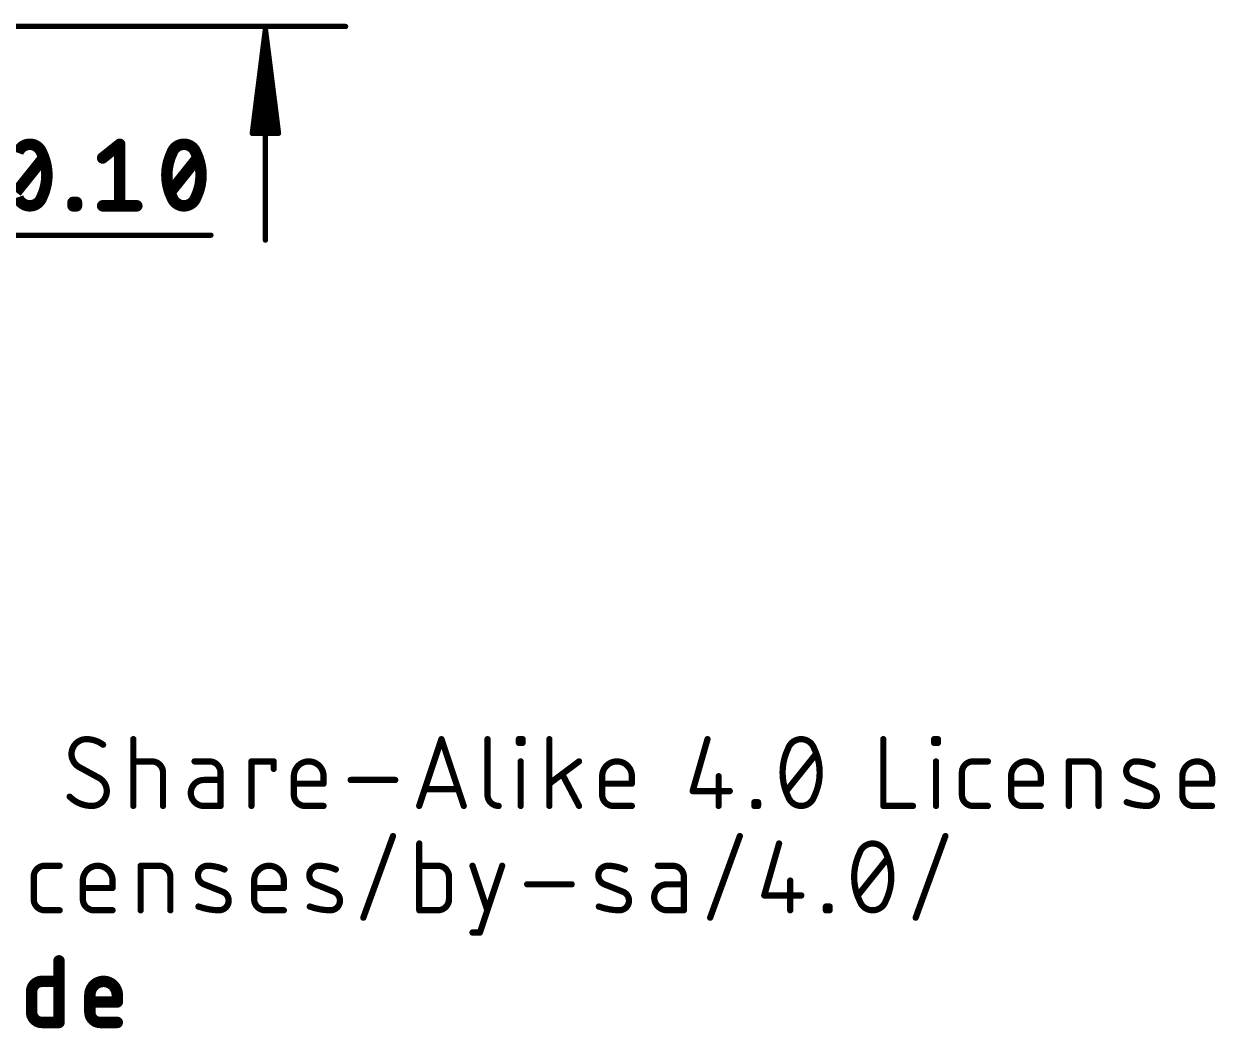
# Model space of a CAD drawing. Extents: x -29.2 to 57.4, y -24.7 to 35.4.
# Drawn here: x 28.41 to 57.41, y -24.38 to 0.07 of the extents above; entities that cross this region are included whole.
import ezdxf

# ---------------------------------------------------------------- set-up
doc = ezdxf.new("R2010")
doc.units = 0
doc.layers.add('47', color=253, linetype='CONTINUOUS')
doc.layers.add('51', color=53, linetype='CONTINUOUS')

msp = doc.modelspace()

# ---------------------------------------------------------------- linework, layer by layer
at = {"layer": '47'}
for points, const_width in [([(22.86, 0), (36.24, 0)], 0.13), ([(34.29, -0.065), (33.9708, -2.6)], 0.13), ([(34.29, -0.065), (34.03, -2.6)], 0.13), ([(34.29, -0.065), (34.16, -2.6)], 0.13), ([(34.29, -0.065), (34.29, -5.2)], 0.13), ([(34.6092, -2.6), (34.29, -0.065)], 0.13), ([(34.42, -2.6), (34.29, -0.065)], 0.13), ([(34.55, -2.6), (34.29, -0.065)], 0.13), ([(33.9708, -2.6), (34.6092, -2.6)], 0.13), ([(30.3281, -3.2002), (30.7443, -2.8672)], 0.2794), ([(30.7443, -2.8672), (30.7443, -4.3658)], 0.2794), ([(28.223, -4.0328), (28.889, -3.2002)], 0.2794), ([(31.9744, -4.0328), (32.6405, -3.2002)], 0.2794), ([(29.6085, -4.3658), (29.6085, -4.2825)], 0.2794), ([(29.6085, -4.2825), (29.6918, -4.2825)], 0.2794), ([(29.6918, -4.3658), (29.6085, -4.3658)], 0.2794), ([(29.6918, -4.2825), (29.6918, -4.3658)], 0.2794), ([(30.3281, -4.3658), (31.1606, -4.3658)], 0.2794), ([(25.465, -5.08), (32.9628, -5.08)], 0.13)]:
    msp.add_lwpolyline(points, dxfattribs=dict(at, const_width=const_width))
for points, const_width in [([(34.3225, -0.0667, 1), (34.2575, -0.0633)], 0.065), ([(34.3225, -0.0633, 1), (34.2575, -0.0667)], 0.065), ([(36.24, -0.0325, 1), (36.24, 0.0325)], 0.065), ([(34.3225, -0.065, 1), (34.2575, -0.065)], 0.065), ([(34.3222, -0.0609, 1), (34.2578, -0.0691)], 0.065), ([(34.3223, -0.0617, 1), (34.2577, -0.0683)], 0.065), ([(34.3223, -0.0683, 1), (34.2577, -0.0617)], 0.065), ([(34.3222, -0.0691, 1), (34.2578, -0.0609)], 0.065), ([(33.9385, -2.5959, 1), (34.003, -2.6041)], 0.065), ([(33.9708, -2.5675, 1), (33.9708, -2.6325)], 0.065), ([(33.9977, -2.5967, 1), (34.0623, -2.6033)], 0.065), ([(34.1275, -2.5983, 1), (34.1925, -2.6017)], 0.065), ([(34.3875, -2.6017, 1), (34.4525, -2.5983)], 0.065), ([(34.5177, -2.6033, 1), (34.5823, -2.5967)], 0.065), ([(34.577, -2.6041, 1), (34.6415, -2.5959)], 0.065), ([(34.6092, -2.6325, 1), (34.6092, -2.5675)], 0.065), ([(28.556, -2.8672, 0.3205), (28.2646, -3.0753)], 0.2794), ([(28.8474, -3.0753, 0.3205), (28.556, -2.8672)], 0.2794), ([(28.556, -2.7974, 1), (28.556, -2.937)], 0.1397), ([(28.556, -2.9371, 1), (28.556, -2.7973)], 0.1397), ([(30.8142, -2.8672, 1), (30.6745, -2.8672)], 0.1397), ([(30.788, -2.9217, 1), (30.7007, -2.8127)], 0.1397), ([(32.3075, -2.8672, 0.3205), (32.0161, -3.0753)], 0.2794), ([(32.5989, -3.0753, 0.3205), (32.3075, -2.8672)], 0.2794), ([(32.3075, -2.7974, 1), (32.3075, -2.937)], 0.1397), ([(32.3075, -2.9371, 1), (32.3075, -2.7973)], 0.1397), ([(28.9723, -3.6165, 0.1139), (28.8474, -3.0753)], 0.2794), ([(28.9102, -3.0447, 1), (28.7846, -3.1059)], 0.1397), ([(28.7813, -3.098, 1), (28.9134, -3.0527)], 0.1397), ([(28.9435, -3.2439, 1), (28.8345, -3.1566)], 0.1397), ([(30.2844, -3.1457, 1), (30.3717, -3.2548)], 0.1397), ([(32.0161, -3.0753, 0.1139), (31.8912, -3.6165)], 0.2794), ([(31.95, -3.0527, 1), (32.0821, -3.098)], 0.1397), ([(32.0789, -3.1059, 1), (31.9533, -3.0447)], 0.1397), ([(32.7237, -3.6165, 0.1139), (32.5989, -3.0753)], 0.2794), ([(32.6616, -3.0447, 1), (32.5361, -3.1059)], 0.1397), ([(32.5328, -3.098, 1), (32.6649, -3.0527)], 0.1397), ([(32.695, -3.2439, 1), (32.5859, -3.1566)], 0.1397), ([(28.8474, -4.1577, 0.1139), (28.9723, -3.6165)], 0.2794), ([(29.0421, -3.6165, 1), (28.9024, -3.6165)], 0.1397), ([(31.8912, -3.6165, 0.1139), (32.0161, -4.1577)], 0.2794), ([(31.961, -3.6165, 1), (31.8213, -3.6165)], 0.1397), ([(32.5989, -4.1577, 0.1139), (32.7237, -3.6165)], 0.2794), ([(32.7936, -3.6165, 1), (32.6539, -3.6165)], 0.1397), ([(28.9024, -3.6165, 1), (29.0421, -3.6165)], 0.1397), ([(31.8213, -3.6165, 1), (31.961, -3.6165)], 0.1397), ([(32.6539, -3.6165, 1), (32.7936, -3.6165)], 0.1397), ([(28.2646, -4.1577, 0.3205), (28.556, -4.3658)], 0.2794), ([(28.556, -4.3658, 0.3205), (28.8474, -4.1577)], 0.2794), ([(28.7846, -4.1271, 1), (28.9102, -4.1883)], 0.1397), ([(28.9134, -4.1803, 1), (28.7813, -4.135)], 0.1397), ([(31.9199, -3.9891, 1), (32.029, -4.0764)], 0.1397), ([(32.0161, -4.1577, 0.3205), (32.3075, -4.3658)], 0.2794), ([(32.0821, -4.135, 1), (31.95, -4.1803)], 0.1397), ([(31.9533, -4.1883, 1), (32.0789, -4.1271)], 0.1397), ([(32.3075, -4.3658, 0.3205), (32.5989, -4.1577)], 0.2794), ([(32.5361, -4.1271, 1), (32.6616, -4.1883)], 0.1397), ([(32.6649, -4.1803, 1), (32.5328, -4.135)], 0.1397), ([(28.556, -4.296, 1), (28.556, -4.4356)], 0.1397), ([(28.556, -4.4356, 1), (28.556, -4.296)], 0.1397), ([(29.6784, -4.2825, 1), (29.5387, -4.2825)], 0.1397), ([(29.6085, -4.2127, 1), (29.6085, -4.3524)], 0.1397), ([(29.6085, -4.296, 1), (29.6085, -4.4356)], 0.1397), ([(29.5387, -4.3658, 1), (29.6784, -4.3658)], 0.1397), ([(29.7616, -4.2825, 1), (29.6219, -4.2825)], 0.1397), ([(29.6219, -4.3658, 1), (29.7616, -4.3658)], 0.1397), ([(29.6918, -4.3524, 1), (29.6918, -4.2127)], 0.1397), ([(29.6918, -4.4356, 1), (29.6918, -4.296)], 0.1397), ([(30.3281, -4.296, 1), (30.3281, -4.4356)], 0.1397), ([(30.6745, -4.3658, 1), (30.8142, -4.3658)], 0.1397), ([(31.1606, -4.4356, 1), (31.1606, -4.296)], 0.1397), ([(32.3075, -4.296, 1), (32.3075, -4.4356)], 0.1397), ([(32.3075, -4.4356, 1), (32.3075, -4.296)], 0.1397), ([(32.9628, -5.1125, 1), (32.9628, -5.0475)], 0.065), ([(34.2575, -5.2, 1), (34.3225, -5.2)], 0.065)]:
    msp.add_lwpolyline(points, format="xyb", dxfattribs=dict(at, const_width=const_width))
at = {"layer": '51'}
for points, const_width in [([(29.9326, -17.3482, 0.4142), (29.5713, -17.7094)], 0.1524), ([(30.339, -17.4837, 0.1623), (29.9326, -17.3482)], 0.1524), ([(29.9326, -17.3101, 1), (29.9326, -17.3863)], 0.0762), ([(29.9326, -17.3863, 1), (29.9326, -17.3101)], 0.0762), ([(31.1135, -17.3482, 1), (31.0373, -17.3482)], 0.0762), ([(38.6111, -17.3362, 1), (38.5388, -17.3602)], 0.0762), ([(38.6111, -17.3602, 1), (38.5388, -17.3362)], 0.0762), ([(39.7344, -17.3482, 1), (39.6582, -17.3482)], 0.0762), ([(40.4957, -17.3482, 1), (40.4195, -17.3482)], 0.0762), ([(40.4576, -17.3101, 1), (40.4576, -17.3863)], 0.0762), ([(40.4576, -17.4004, 1), (40.4576, -17.4766)], 0.0762), ([(40.586, -17.3482, 1), (40.5098, -17.3482)], 0.0762), ([(40.5479, -17.3863, 1), (40.5479, -17.3101)], 0.0762), ([(40.5479, -17.4766, 1), (40.5479, -17.4004)], 0.0762), ([(41.2386, -17.3482, 1), (41.1624, -17.3482)], 0.0762), ([(45.0863, -17.3587, 1), (45.0131, -17.3377)], 0.0762), ([(47.3284, -17.3482, 0.3205), (47.0123, -17.574)], 0.1524), ([(47.6445, -17.574, 0.3205), (47.3284, -17.3482)], 0.1524), ([(47.3284, -17.3101, 1), (47.3284, -17.3863)], 0.0762), ([(47.3284, -17.3863, 1), (47.3284, -17.3101)], 0.0762), ([(49.3668, -17.3482, 1), (49.2906, -17.3482)], 0.0762), ([(50.6039, -17.3482, 1), (50.5277, -17.3482)], 0.0762), ([(50.5658, -17.3101, 1), (50.5658, -17.3863)], 0.0762), ([(50.5658, -17.4004, 1), (50.5658, -17.4766)], 0.0762), ([(50.6942, -17.3482, 1), (50.618, -17.3482)], 0.0762), ([(50.6561, -17.3863, 1), (50.6561, -17.3101)], 0.0762), ([(50.6561, -17.4766, 1), (50.6561, -17.4004)], 0.0762), ([(29.5713, -17.7094, 0.2656), (29.752, -18.0255)], 0.1524), ([(29.6094, -17.7094, 1), (29.5332, -17.7094)], 0.0762), ([(29.5332, -17.7094, 1), (29.6094, -17.7094)], 0.0762), ([(30.3161, -17.5141, 1), (30.3618, -17.4532)], 0.0762), ([(40.4195, -17.4385, 1), (40.4957, -17.4385)], 0.0762), ([(40.5098, -17.4385, 1), (40.586, -17.4385)], 0.0762), ([(47.0123, -17.574, 0.1139), (46.8768, -18.161)], 0.1524), ([(46.9763, -17.5616, 1), (47.0483, -17.5863)], 0.0762), ([(47.0466, -17.5907, 1), (46.9781, -17.5573)], 0.0762), ([(47.6787, -17.5573, 1), (47.6102, -17.5907)], 0.0762), ([(47.7799, -18.161, 0.1139), (47.6445, -17.574)], 0.1524), ([(47.6084, -17.5863, 1), (47.6805, -17.5616)], 0.0762), ([(47.7194, -17.7332, 1), (47.6599, -17.6856)], 0.0762), ([(50.5277, -17.4385, 1), (50.6039, -17.4385)], 0.0762), ([(50.618, -17.4385, 1), (50.6942, -17.4385)], 0.0762), ([(29.7702, -17.9921, 1), (29.7337, -18.059)], 0.0762), ([(29.7326, -18.0584, 1), (29.7713, -17.9927)], 0.0762), ([(31.0754, -17.852, 1), (31.0754, -17.9282)], 0.0762), ([(31.7979, -18.161, 0.4142), (31.527, -17.8901)], 0.1524), ([(31.527, -17.852, 1), (31.527, -17.9282)], 0.0762), ([(31.527, -17.9282, 1), (31.527, -17.852)], 0.0762), ([(32.5652, -17.852, 1), (32.5652, -17.9282)], 0.0762), ([(33.1974, -18.161, 0.4142), (32.9264, -17.8901)], 0.1524), ([(32.9264, -17.852, 1), (32.9264, -17.9282)], 0.0762), ([(32.9264, -17.9282, 1), (32.9264, -17.852)], 0.0762), ([(33.9877, -17.8901, 1), (33.9115, -17.8901)], 0.0762), ([(33.9496, -17.852, 1), (33.9496, -17.9282)], 0.0762), ([(34.5296, -17.8901, 1), (34.4534, -17.8901)], 0.0762), ([(34.4915, -17.9282, 1), (34.4915, -17.852)], 0.0762), ([(35.7057, -18.2513, 1), (34.9832, -18.2513)], 0.1524), ([(40.5409, -17.8901, 1), (40.4647, -17.8901)], 0.0762), ([(41.9458, -17.9205, 1), (41.9001, -17.8596)], 0.0762), ([(43.2087, -18.2513, 1), (42.4862, -18.2513)], 0.1524), ([(50.649, -17.8901, 1), (50.5728, -17.8901)], 0.0762), ([(51.5124, -17.8901, 0.4142), (51.2414, -18.161)], 0.1524), ([(51.5124, -17.852, 1), (51.5124, -17.9282)], 0.0762), ([(51.5124, -17.9282, 1), (51.5124, -17.852)], 0.0762), ([(51.8736, -17.9282, 1), (51.8736, -17.852)], 0.0762), ([(53.1606, -18.2513, 1), (52.4381, -18.2513)], 0.1524), ([(53.883, -17.8901, 1), (53.8068, -17.8901)], 0.0762), ([(53.8449, -17.852, 1), (53.8449, -17.9282)], 0.0762), ([(54.5674, -18.161, 0.4142), (54.2964, -17.8901)], 0.1524), ([(54.2964, -17.852, 1), (54.2964, -17.9282)], 0.0762), ([(54.2964, -17.9282, 1), (54.2964, -17.852)], 0.0762), ([(55.4775, -17.8901, 0.8318), (55.3872, -18.3416)], 0.1524), ([(55.478, -17.852, 1), (55.4769, -17.9282)], 0.0762), ([(55.8839, -17.9804, 0.1026), (55.4775, -17.8901)], 0.1524), ([(55.4769, -17.9282, 1), (55.478, -17.852)], 0.0762), ([(55.8682, -18.0151, 1), (55.8995, -17.9456)], 0.0762), ([(57.3289, -18.2513, 1), (56.6064, -18.2513)], 0.1524), ([(30.268, -18.2636, 1), (30.2293, -18.3293)], 0.0762), ([(30.4293, -18.6126, 0.2656), (30.2487, -18.2965)], 0.1524), ([(30.2304, -18.3299, 1), (30.2669, -18.263)], 0.0762), ([(31.836, -18.161, 1), (31.7598, -18.161)], 0.0762), ([(31.7598, -18.161, 1), (31.836, -18.161)], 0.0762), ([(32.791, -18.3416, 1), (32.791, -18.9738)], 0.1524), ([(32.791, -18.3035, 1), (32.791, -18.3797)], 0.0762), ([(32.791, -18.3797, 1), (32.791, -18.3035)], 0.0762), ([(33.2355, -18.161, 1), (33.1593, -18.161)], 0.0762), ([(33.1593, -18.161, 1), (33.2355, -18.161)], 0.0762), ([(33.1974, -18.3797, 1), (33.1974, -18.3035)], 0.0762), ([(34.4534, -18.0707, 1), (34.5296, -18.0707)], 0.0762), ([(35.0213, -18.2513, 1), (34.9451, -18.2513)], 0.0762), ([(34.9451, -18.2513, 1), (35.0213, -18.2513)], 0.0762), ([(35.7438, -18.2513, 1), (35.6676, -18.2513)], 0.0762), ([(35.6676, -18.2513, 1), (35.7438, -18.2513)], 0.0762), ([(36.3657, -18.3035, 1), (36.3657, -18.3797)], 0.0762), ([(37.4494, -18.3797, 1), (37.4494, -18.3035)], 0.0762), ([(41.5502, -18.1883, 1), (41.4829, -18.224)], 0.0762), ([(42.5243, -18.2513, 1), (42.4481, -18.2513)], 0.0762), ([(42.4481, -18.2513, 1), (42.5243, -18.2513)], 0.0762), ([(43.2468, -18.2513, 1), (43.1706, -18.2513)], 0.0762), ([(43.1706, -18.2513, 1), (43.2468, -18.2513)], 0.0762), ([(45.3587, -18.2513, 1), (45.2825, -18.2513)], 0.0762), ([(46.8768, -18.161, 0.1139), (47.0123, -18.748)], 0.1524), ([(46.9149, -18.161, 1), (46.8387, -18.161)], 0.0762), ([(46.8387, -18.161, 1), (46.9149, -18.161)], 0.0762), ([(47.6445, -18.748, 0.1139), (47.7799, -18.161)], 0.1524), ([(47.818, -18.161, 1), (47.7418, -18.161)], 0.0762), ([(47.7418, -18.161, 1), (47.818, -18.161)], 0.0762), ([(51.2795, -18.161, 1), (51.2033, -18.161)], 0.0762), ([(51.2033, -18.161, 1), (51.2795, -18.161)], 0.0762), ([(52.4762, -18.2513, 1), (52.4, -18.2513)], 0.0762), ([(52.4, -18.2513, 1), (52.4762, -18.2513)], 0.0762), ([(53.1987, -18.2513, 1), (53.1225, -18.2513)], 0.0762), ([(53.1225, -18.2513, 1), (53.1987, -18.2513)], 0.0762), ([(54.6055, -18.161, 1), (54.5293, -18.161)], 0.0762), ([(54.5293, -18.161, 1), (54.6055, -18.161)], 0.0762), ([(55.4013, -18.3063, 1), (55.373, -18.377)], 0.0762), ([(56.6445, -18.2513, 1), (56.5683, -18.2513)], 0.0762), ([(56.5683, -18.2513, 1), (56.6445, -18.2513)], 0.0762), ([(57.367, -18.2513, 1), (57.2908, -18.2513)], 0.0762), ([(57.2908, -18.2513, 1), (57.367, -18.2513)], 0.0762), ([(30.0681, -18.9738, 0.4142), (30.4293, -18.6126)], 0.1524), ([(30.4674, -18.6126, 1), (30.3912, -18.6126)], 0.0762), ([(34.9832, -18.3938, 1), (34.9832, -18.47)], 0.0762), ([(35.6676, -18.4319, 1), (35.7438, -18.4319)], 0.0762), ([(35.7057, -18.47, 1), (35.7057, -18.3938)], 0.0762), ([(38.1685, -18.5293, 1), (38.1685, -18.6055)], 0.0762), ([(38.9813, -18.6055, 1), (38.9813, -18.5293)], 0.0762), ([(41.1776, -18.4015, 1), (41.2233, -18.4624)], 0.0762), ([(42.4862, -18.3938, 1), (42.4862, -18.47)], 0.0762), ([(43.1706, -18.4319, 1), (43.2468, -18.4319)], 0.0762), ([(43.2087, -18.47, 1), (43.2087, -18.3938)], 0.0762), ([(44.6885, -18.5745, 1), (44.6885, -18.6507)], 0.0762), ([(45.5916, -18.6507, 1), (45.5916, -18.5745)], 0.0762), ([(46.9374, -18.5888, 1), (46.9969, -18.6364)], 0.0762), ([(52.4381, -18.3938, 1), (52.4381, -18.47)], 0.0762), ([(53.1225, -18.4319, 1), (53.1987, -18.4319)], 0.0762), ([(53.1606, -18.47, 1), (53.1606, -18.3938)], 0.0762), ([(55.373, -18.377, 1), (55.4013, -18.3062)], 0.0762), ([(55.7484, -18.9738, 0.8318), (55.8387, -18.5222)], 0.1524), ([(55.8529, -18.4869, 1), (55.8246, -18.5576)], 0.0762), ([(55.8246, -18.5576, 1), (55.8529, -18.4869)], 0.0762), ([(56.6064, -18.3938, 1), (56.6064, -18.47)], 0.0762), ([(57.2908, -18.4319, 1), (57.367, -18.4319)], 0.0762), ([(57.3289, -18.47, 1), (57.3289, -18.3938)], 0.0762), ([(29.5532, -18.7212, 1), (29.4991, -18.7749)], 0.0762), ([(29.5262, -18.748, 0.2), (30.0681, -18.9738)], 0.1524), ([(30.3912, -18.6126, 1), (30.4674, -18.6126)], 0.0762), ([(34.9832, -18.7029, 0.4142), (35.2541, -18.9738)], 0.1524), ([(35.0213, -18.7029, 1), (34.9451, -18.7029)], 0.0762), ([(34.9451, -18.7029, 1), (35.0213, -18.7029)], 0.0762), ([(39.6963, -18.7029, 0.4142), (39.9672, -18.9738)], 0.1524), ([(39.7344, -18.7029, 1), (39.6582, -18.7029)], 0.0762), ([(39.6582, -18.7029, 1), (39.7344, -18.7029)], 0.0762), ([(42.4862, -18.7029, 0.4142), (42.7571, -18.9738)], 0.1524), ([(42.5243, -18.7029, 1), (42.4481, -18.7029)], 0.0762), ([(42.4481, -18.7029, 1), (42.5243, -18.7029)], 0.0762), ([(44.6518, -18.6021, 1), (44.7251, -18.623)], 0.0762), ([(46.2272, -18.8835, 1), (46.151, -18.8835)], 0.0762), ([(46.1891, -18.8454, 1), (46.1891, -18.9216)], 0.0762), ([(46.3175, -18.8835, 1), (46.2413, -18.8835)], 0.0762), ([(46.2794, -18.9216, 1), (46.2794, -18.8454)], 0.0762), ([(47.0123, -18.748, 0.3205), (47.3284, -18.9738)], 0.1524), ([(47.0483, -18.7357, 1), (46.9763, -18.7604)], 0.0762), ([(46.9781, -18.7647, 1), (47.0466, -18.7313)], 0.0762), ([(47.3284, -18.9738, 0.3205), (47.6445, -18.748)], 0.1524), ([(47.6102, -18.7313, 1), (47.6787, -18.7647)], 0.0762), ([(47.6805, -18.7604, 1), (47.6084, -18.7357)], 0.0762), ([(51.2414, -18.7029, 0.4142), (51.5124, -18.9738)], 0.1524), ([(51.2795, -18.7029, 1), (51.2033, -18.7029)], 0.0762), ([(51.2033, -18.7029, 1), (51.2795, -18.7029)], 0.0762), ([(52.4381, -18.7029, 0.4142), (52.709, -18.9738)], 0.1524), ([(52.4762, -18.7029, 1), (52.4, -18.7029)], 0.0762), ([(52.4, -18.7029, 1), (52.4762, -18.7029)], 0.0762), ([(55.2646, -18.8476, 1), (55.2388, -18.9193)], 0.0762), ([(55.2517, -18.8835, 0.083), (55.7484, -18.9738)], 0.1524), ([(56.6064, -18.7029, 0.4142), (56.8773, -18.9738)], 0.1524), ([(56.6445, -18.7029, 1), (56.5683, -18.7029)], 0.0762), ([(56.5683, -18.7029, 1), (56.6445, -18.7029)], 0.0762), ([(30.0681, -18.9357, 1), (30.0681, -19.0119)], 0.0762), ([(30.0681, -19.0119, 1), (30.0681, -18.9357)], 0.0762), ([(31.0373, -18.9738, 1), (31.1135, -18.9738)], 0.0762), ([(31.7598, -18.9738, 1), (31.836, -18.9738)], 0.0762), ([(32.791, -18.9357, 1), (32.791, -19.0119)], 0.0762), ([(32.791, -19.0119, 1), (32.791, -18.9357)], 0.0762), ([(33.1593, -18.9738, 1), (33.2355, -18.9738)], 0.0762), ([(33.1974, -19.0119, 1), (33.1974, -18.9357)], 0.0762), ([(33.9115, -18.9738, 1), (33.9877, -18.9738)], 0.0762), ([(35.2541, -18.9357, 1), (35.2541, -19.0119)], 0.0762), ([(35.2541, -19.0119, 1), (35.2541, -18.9357)], 0.0762), ([(35.7057, -19.0119, 1), (35.7057, -18.9357)], 0.0762), ([(37.9969, -18.9618, 1), (38.0692, -18.9858)], 0.0762), ([(39.0806, -18.9858, 1), (39.1529, -18.9618)], 0.0762), ([(39.9672, -19.0119, 1), (39.9672, -18.9357)], 0.0762), ([(40.4647, -18.9738, 1), (40.5409, -18.9738)], 0.0762), ([(41.1624, -18.9738, 1), (41.2386, -18.9738)], 0.0762), ([(41.8893, -18.9916, 1), (41.9566, -18.956)], 0.0762), ([(42.7571, -18.9357, 1), (42.7571, -19.0119)], 0.0762), ([(42.7571, -19.0119, 1), (42.7571, -18.9357)], 0.0762), ([(43.2087, -19.0119, 1), (43.2087, -18.9357)], 0.0762), ([(45.2825, -18.9738, 1), (45.3587, -18.9738)], 0.0762), ([(46.1891, -18.9357, 1), (46.1891, -19.0119)], 0.0762), ([(46.151, -18.9738, 1), (46.2272, -18.9738)], 0.0762), ([(46.2413, -18.9738, 1), (46.3175, -18.9738)], 0.0762), ([(46.2794, -19.0119, 1), (46.2794, -18.9357)], 0.0762), ([(47.3284, -18.9357, 1), (47.3284, -19.0119)], 0.0762), ([(47.3284, -19.0119, 1), (47.3284, -18.9357)], 0.0762), ([(49.3287, -18.9357, 1), (49.3287, -19.0119)], 0.0762), ([(49.2906, -18.9738, 1), (49.3668, -18.9738)], 0.0762), ([(50.0512, -19.0119, 1), (50.0512, -18.9357)], 0.0762), ([(50.5728, -18.9738, 1), (50.649, -18.9738)], 0.0762), ([(51.5124, -18.9357, 1), (51.5124, -19.0119)], 0.0762), ([(51.5124, -19.0119, 1), (51.5124, -18.9357)], 0.0762), ([(51.8736, -19.0119, 1), (51.8736, -18.9357)], 0.0762), ([(52.709, -18.9357, 1), (52.709, -19.0119)], 0.0762), ([(52.709, -19.0119, 1), (52.709, -18.9357)], 0.0762), ([(53.1606, -19.0119, 1), (53.1606, -18.9357)], 0.0762), ([(53.8068, -18.9738, 1), (53.883, -18.9738)], 0.0762), ([(54.5293, -18.9738, 1), (54.6055, -18.9738)], 0.0762), ([(55.7489, -18.9357, 1), (55.7479, -19.0119)], 0.0762), ([(55.7479, -19.0119, 1), (55.7489, -18.9357)], 0.0762), ([(56.8773, -18.9357, 1), (56.8773, -19.0119)], 0.0762), ([(56.8773, -19.0119, 1), (56.8773, -18.9357)], 0.0762), ([(57.3289, -19.0119, 1), (57.3289, -18.9357)], 0.0762), ([(37.4313, -19.7206, 1), (37.3597, -19.6946)], 0.0762), ([(45.8722, -19.7206, 1), (45.8006, -19.6946)], 0.0762), ([(50.8742, -19.7206, 1), (50.8025, -19.6946)], 0.0762), ([(38.0732, -19.8882, 1), (37.997, -19.8882)], 0.0762), ([(46.8283, -19.8987, 1), (46.755, -19.8777)], 0.0762), ([(49.0703, -19.8882, 0.3205), (48.7542, -20.114)], 0.1524), ([(49.3864, -20.114, 0.3205), (49.0703, -19.8882)], 0.1524), ([(49.0703, -19.8501, 1), (49.0703, -19.9263)], 0.0762), ([(49.0703, -19.9263, 1), (49.0703, -19.8501)], 0.0762), ([(48.7542, -20.114, 0.1139), (48.6187, -20.701)], 0.1524), ([(48.7182, -20.1016, 1), (48.7903, -20.1263)], 0.0762), ([(48.7885, -20.1307, 1), (48.72, -20.0973)], 0.0762), ([(49.4206, -20.0973, 1), (49.3521, -20.1307)], 0.0762), ([(49.5219, -20.701, 0.1139), (49.3864, -20.114)], 0.1524), ([(49.3503, -20.1263, 1), (49.4224, -20.1016)], 0.0762), ([(49.4613, -20.2732, 1), (49.4018, -20.2256)], 0.0762), ([(28.9217, -20.4301, 0.4142), (28.6508, -20.701)], 0.1524), ([(28.9217, -20.392, 1), (28.9217, -20.4682)], 0.0762), ([(28.9217, -20.4682, 1), (28.9217, -20.392)], 0.0762), ([(29.2829, -20.4682, 1), (29.2829, -20.392)], 0.0762), ([(30.5699, -20.7913, 1), (29.8474, -20.7913)], 0.1524), ([(31.2923, -20.4301, 1), (31.2161, -20.4301)], 0.0762), ([(31.2542, -20.392, 1), (31.2542, -20.4682)], 0.0762), ([(31.9767, -20.701, 0.4142), (31.7058, -20.4301)], 0.1524), ([(31.7058, -20.392, 1), (31.7058, -20.4682)], 0.0762), ([(31.7058, -20.4682, 1), (31.7058, -20.392)], 0.0762), ([(32.8868, -20.4301, 0.8318), (32.7965, -20.8816)], 0.1524), ([(32.8873, -20.392, 1), (32.8862, -20.4682)], 0.0762), ([(33.2932, -20.5204, 0.1026), (32.8868, -20.4301)], 0.1524), ([(32.8862, -20.4682, 1), (32.8873, -20.392)], 0.0762), ([(33.2776, -20.5551, 1), (33.3088, -20.4856)], 0.0762), ([(34.7382, -20.7913, 1), (34.0157, -20.7913)], 0.1524), ([(35.5962, -20.4301, 0.8318), (35.5059, -20.8816)], 0.1524), ([(36.0026, -20.5204, 0.1026), (35.5962, -20.4301)], 0.1524), ([(35.5968, -20.392, 1), (35.5957, -20.4682)], 0.0762), ([(35.5957, -20.4682, 1), (35.5968, -20.392)], 0.0762), ([(35.987, -20.5551, 1), (36.0182, -20.4856)], 0.0762), ([(38.0351, -20.392, 1), (38.0351, -20.4682)], 0.0762), ([(38.7576, -20.701, 0.4142), (38.4866, -20.4301)], 0.1524), ([(38.4866, -20.392, 1), (38.4866, -20.4682)], 0.0762), ([(38.4866, -20.4682, 1), (38.4866, -20.392)], 0.0762), ([(39.3665, -20.418, 1), (39.2942, -20.4421)], 0.0762), ([(40.089, -20.4421, 1), (40.0167, -20.418)], 0.0762), ([(42.6302, -20.4301, 0.8318), (42.5399, -20.8816)], 0.1524), ([(43.0366, -20.5204, 0.1026), (42.6302, -20.4301)], 0.1524), ([(42.6308, -20.392, 1), (42.6297, -20.4682)], 0.0762), ([(42.6297, -20.4682, 1), (42.6308, -20.392)], 0.0762), ([(43.021, -20.5551, 1), (43.0523, -20.4856)], 0.0762), ([(43.8422, -20.392, 1), (43.8422, -20.4682)], 0.0762), ([(44.4743, -20.701, 0.4142), (44.2034, -20.4301)], 0.1524), ([(44.2034, -20.392, 1), (44.2034, -20.4682)], 0.0762), ([(44.2034, -20.4682, 1), (44.2034, -20.392)], 0.0762), ([(28.6889, -20.701, 1), (28.6127, -20.701)], 0.0762), ([(28.6127, -20.701, 1), (28.6889, -20.701)], 0.0762), ([(29.8855, -20.7913, 1), (29.8093, -20.7913)], 0.0762), ([(29.8093, -20.7913, 1), (29.8855, -20.7913)], 0.0762), ([(30.608, -20.7913, 1), (30.5318, -20.7913)], 0.0762), ([(30.5318, -20.7913, 1), (30.608, -20.7913)], 0.0762), ([(32.0148, -20.701, 1), (31.9386, -20.701)], 0.0762), ([(31.9386, -20.701, 1), (32.0148, -20.701)], 0.0762), ([(32.8106, -20.8463, 1), (32.7823, -20.917)], 0.0762), ([(32.7823, -20.917, 1), (32.8106, -20.8462)], 0.0762), ([(34.0538, -20.7913, 1), (33.9776, -20.7913)], 0.0762), ([(33.9776, -20.7913, 1), (34.0538, -20.7913)], 0.0762), ([(34.7763, -20.7913, 1), (34.7001, -20.7913)], 0.0762), ([(34.7001, -20.7913, 1), (34.7763, -20.7913)], 0.0762), ([(35.52, -20.8463, 1), (35.4917, -20.917)], 0.0762), ([(35.4917, -20.917, 1), (35.52, -20.8462)], 0.0762), ([(38.7957, -20.701, 1), (38.7195, -20.701)], 0.0762), ([(38.7195, -20.701, 1), (38.7957, -20.701)], 0.0762), ([(40.6607, -20.8435, 1), (40.6607, -20.9197)], 0.0762), ([(41.7445, -20.9197, 1), (41.7445, -20.8435)], 0.0762), ([(42.5541, -20.8463, 1), (42.5258, -20.917)], 0.0762), ([(42.5258, -20.917, 1), (42.5541, -20.8462)], 0.0762), ([(44.0679, -20.8816, 1), (44.0679, -21.5138)], 0.1524), ([(44.0679, -20.8435, 1), (44.0679, -20.9197)], 0.0762), ([(44.0679, -20.9197, 1), (44.0679, -20.8435)], 0.0762), ([(44.5124, -20.701, 1), (44.4362, -20.701)], 0.0762), ([(44.4362, -20.701, 1), (44.5124, -20.701)], 0.0762), ([(44.4743, -20.9197, 1), (44.4743, -20.8435)], 0.0762), ([(47.1007, -20.7913, 1), (47.0245, -20.7913)], 0.0762), ([(48.6187, -20.701, 0.1139), (48.7542, -21.288)], 0.1524), ([(48.6568, -20.701, 1), (48.5806, -20.701)], 0.0762), ([(48.5806, -20.701, 1), (48.6568, -20.701)], 0.0762), ([(49.3864, -21.288, 0.1139), (49.5219, -20.701)], 0.1524), ([(49.56, -20.701, 1), (49.4838, -20.701)], 0.0762), ([(49.4838, -20.701, 1), (49.56, -20.701)], 0.0762), ([(29.8474, -20.9338, 1), (29.8474, -21.01)], 0.0762), ([(30.5318, -20.9719, 1), (30.608, -20.9719)], 0.0762), ([(30.5699, -21.01, 1), (30.5699, -20.9338)], 0.0762), ([(33.1577, -21.5138, 0.8318), (33.248, -21.0622)], 0.1524), ([(33.2622, -21.0269, 1), (33.2339, -21.0976)], 0.0762), ([(33.2339, -21.0976, 1), (33.2622, -21.0269)], 0.0762), ([(34.0157, -20.9338, 1), (34.0157, -21.01)], 0.0762), ([(34.7001, -20.9719, 1), (34.7763, -20.9719)], 0.0762), ([(34.7382, -21.01, 1), (34.7382, -20.9338)], 0.0762), ([(35.8671, -21.5138, 0.8318), (35.9575, -21.0622)], 0.1524), ([(35.9716, -21.0269, 1), (35.9433, -21.0976)], 0.0762), ([(35.9433, -21.0976, 1), (35.9716, -21.0269)], 0.0762), ([(42.9012, -21.5138, 0.8318), (42.9915, -21.0622)], 0.1524), ([(43.0056, -21.0269, 1), (42.9773, -21.0976)], 0.0762), ([(42.9773, -21.0976, 1), (43.0056, -21.0269)], 0.0762), ([(46.3937, -21.1421, 1), (46.467, -21.163)], 0.0762), ([(46.4304, -21.1145, 1), (46.4304, -21.1907)], 0.0762), ([(47.3335, -21.1907, 1), (47.3335, -21.1145)], 0.0762), ([(48.6793, -21.1288, 1), (48.7388, -21.1764)], 0.0762), ([(28.6508, -21.2429, 0.4142), (28.9217, -21.5138)], 0.1524), ([(28.6889, -21.2429, 1), (28.6127, -21.2429)], 0.0762), ([(28.6127, -21.2429, 1), (28.6889, -21.2429)], 0.0762), ([(28.9217, -21.4757, 1), (28.9217, -21.5519)], 0.0762), ([(28.9217, -21.5519, 1), (28.9217, -21.4757)], 0.0762), ([(29.2829, -21.5519, 1), (29.2829, -21.4757)], 0.0762), ([(29.8474, -21.2429, 0.4142), (30.1183, -21.5138)], 0.1524), ([(29.8855, -21.2429, 1), (29.8093, -21.2429)], 0.0762), ([(29.8093, -21.2429, 1), (29.8855, -21.2429)], 0.0762), ([(30.1183, -21.4757, 1), (30.1183, -21.5519)], 0.0762), ([(30.1183, -21.5519, 1), (30.1183, -21.4757)], 0.0762), ([(30.5699, -21.5519, 1), (30.5699, -21.4757)], 0.0762), ([(32.6739, -21.3876, 1), (32.6481, -21.4593)], 0.0762), ([(32.661, -21.4235, 0.083), (33.1577, -21.5138)], 0.1524), ([(33.1583, -21.4757, 1), (33.1572, -21.5519)], 0.0762), ([(33.1572, -21.5519, 1), (33.1583, -21.4757)], 0.0762), ([(34.0157, -21.2429, 0.4142), (34.2867, -21.5138)], 0.1524), ([(34.0538, -21.2429, 1), (33.9776, -21.2429)], 0.0762), ([(33.9776, -21.2429, 1), (34.0538, -21.2429)], 0.0762), ([(34.2867, -21.4757, 1), (34.2867, -21.5519)], 0.0762), ([(34.2867, -21.5519, 1), (34.2867, -21.4757)], 0.0762), ([(34.7382, -21.5519, 1), (34.7382, -21.4757)], 0.0762), ([(35.3833, -21.3876, 1), (35.3575, -21.4593)], 0.0762), ([(35.3704, -21.4235, 0.083), (35.8671, -21.5138)], 0.1524), ([(35.8677, -21.4757, 1), (35.8666, -21.5519)], 0.0762), ([(35.8666, -21.5519, 1), (35.8677, -21.4757)], 0.0762), ([(38.0351, -21.4757, 1), (38.0351, -21.5519)], 0.0762), ([(38.4866, -21.5138, 0.4142), (38.7576, -21.2429)], 0.1524), ([(38.4866, -21.4757, 1), (38.4866, -21.5519)], 0.0762), ([(38.4866, -21.5519, 1), (38.4866, -21.4757)], 0.0762), ([(38.7956, -21.2429, 1), (38.7195, -21.2429)], 0.0762), ([(38.7195, -21.2429, 1), (38.7957, -21.2429)], 0.0762), ([(42.4174, -21.3876, 1), (42.3916, -21.4593)], 0.0762), ([(42.4045, -21.4235, 0.083), (42.9012, -21.5138)], 0.1524), ([(42.9017, -21.4757, 1), (42.9006, -21.5519)], 0.0762), ([(42.9006, -21.5519, 1), (42.9017, -21.4757)], 0.0762), ([(44.0679, -21.4757, 1), (44.0679, -21.5519)], 0.0762), ([(44.0679, -21.5519, 1), (44.0679, -21.4757)], 0.0762), ([(44.4743, -21.5519, 1), (44.4743, -21.4757)], 0.0762), ([(47.9691, -21.4235, 1), (47.8929, -21.4235)], 0.0762), ([(47.931, -21.3854, 1), (47.931, -21.4616)], 0.0762), ([(47.931, -21.4757, 1), (47.931, -21.5519)], 0.0762), ([(48.0594, -21.4235, 1), (47.9832, -21.4235)], 0.0762), ([(48.0213, -21.4616, 1), (48.0213, -21.3854)], 0.0762), ([(48.0213, -21.5519, 1), (48.0213, -21.4757)], 0.0762), ([(48.7542, -21.288, 0.3205), (49.0703, -21.5138)], 0.1524), ([(48.7903, -21.2757, 1), (48.7182, -21.3004)], 0.0762), ([(48.72, -21.3047, 1), (48.7885, -21.2713)], 0.0762), ([(49.0703, -21.5138, 0.3205), (49.3864, -21.288)], 0.1524), ([(49.0703, -21.4757, 1), (49.0703, -21.5519)], 0.0762), ([(49.0703, -21.5519, 1), (49.0703, -21.4757)], 0.0762), ([(49.3521, -21.2713, 1), (49.4206, -21.3047)], 0.0762), ([(49.4224, -21.3004, 1), (49.3504, -21.2757)], 0.0762), ([(31.2161, -21.5138, 1), (31.2923, -21.5138)], 0.0762), ([(31.9386, -21.5138, 1), (32.0148, -21.5138)], 0.0762), ([(36.6372, -21.6814, 1), (36.7088, -21.7074)], 0.0762), ([(37.997, -21.5138, 1), (38.0732, -21.5138)], 0.0762), ([(39.6554, -21.5258, 1), (39.7277, -21.5018)], 0.0762), ([(44.4362, -21.5138, 1), (44.5124, -21.5138)], 0.0762), ([(45.0781, -21.6814, 1), (45.1497, -21.7074)], 0.0762), ([(47.0245, -21.5138, 1), (47.1007, -21.5138)], 0.0762), ([(47.8929, -21.5138, 1), (47.9691, -21.5138)], 0.0762), ([(47.9832, -21.5138, 1), (48.0594, -21.5138)], 0.0762), ([(50.0801, -21.6814, 1), (50.1517, -21.7074)], 0.0762), ([(39.3303, -22.0176, 1), (39.3303, -22.0938)], 0.0762), ([(39.4748, -22.0436, 1), (39.5471, -22.0677)], 0.0762), ([(39.511, -22.0938, 1), (39.511, -22.0176)], 0.0762), ([(29.3361, -22.7457, 1), (29.1964, -22.7457)], 0.1397), ([(28.8499, -23.2452, 0.4142), (28.6002, -23.495)], 0.2794), ([(28.8499, -23.1754, 1), (28.8499, -23.3151)], 0.1397), ([(28.8499, -23.3151, 1), (28.8499, -23.1754)], 0.1397), ([(29.2662, -23.3151, 1), (29.2662, -23.1754)], 0.1397), ([(30.6841, -23.5783, 1), (30.018, -23.5783)], 0.2794), ([(28.67, -23.495, 1), (28.5303, -23.495)], 0.1397), ([(28.5303, -23.495, 1), (28.67, -23.495)], 0.1397), ([(30.0879, -23.5783, 1), (29.9482, -23.5783)], 0.1397), ([(30.7539, -23.5783, 1), (30.6142, -23.5783)], 0.1397), ([(30.018, -23.6749, 1), (30.018, -23.8146)], 0.1397), ([(29.9482, -23.5783, 1), (30.0879, -23.5783)], 0.1397), ([(30.6142, -23.5783, 1), (30.7539, -23.5783)], 0.1397), ([(30.6142, -23.7448, 1), (30.7539, -23.7448)], 0.1397), ([(30.6841, -23.8146, 1), (30.6841, -23.6749)], 0.1397), ([(28.67, -23.9945, 1), (28.5303, -23.9945)], 0.1397), ([(28.5303, -23.9945, 1), (28.67, -23.9945)], 0.1397), ([(28.6002, -23.9945, 0.4142), (28.8499, -24.2443)], 0.2794), ([(30.018, -23.9945, 0.4142), (30.2678, -24.2443)], 0.2794), ([(30.0879, -23.9945, 1), (29.9482, -23.9945)], 0.1397), ([(29.9482, -23.9945, 1), (30.0879, -23.9945)], 0.1397), ([(28.8499, -24.1745, 1), (28.8499, -24.3142)], 0.1397), ([(28.8499, -24.3142, 1), (28.8499, -24.1745)], 0.1397), ([(29.1964, -24.2443, 1), (29.3361, -24.2443)], 0.1397), ([(29.2662, -24.3142, 1), (29.2662, -24.1745)], 0.1397), ([(30.2678, -24.1745, 1), (30.2678, -24.3142)], 0.1397), ([(30.2678, -24.3142, 1), (30.2678, -24.1745)], 0.1397), ([(30.6841, -24.3142, 1), (30.6841, -24.1745)], 0.1397)]:
    msp.add_lwpolyline(points, format="xyb", dxfattribs=dict(at, const_width=const_width))
for points, const_width in [([(31.0754, -18.9738), (31.0754, -17.3482)], 0.1524), ([(38.033, -18.9738), (38.5749, -17.3482)], 0.1524), ([(38.5749, -17.3482), (39.1168, -18.9738)], 0.1524), ([(39.6963, -17.3482), (39.6963, -18.7029)], 0.1524), ([(40.4576, -17.4385), (40.4576, -17.3482)], 0.1524), ([(40.4576, -17.3482), (40.5479, -17.3482)], 0.1524), ([(40.5479, -17.4385), (40.4576, -17.4385)], 0.1524), ([(40.5479, -17.3482), (40.5479, -17.4385)], 0.1524), ([(41.2005, -18.9738), (41.2005, -17.3482)], 0.1524), ([(45.0497, -17.3482), (44.6885, -18.6126)], 0.1524), ([(49.3287, -17.3482), (49.3287, -18.9738)], 0.1524), ([(50.5658, -17.4385), (50.5658, -17.3482)], 0.1524), ([(50.5658, -17.3482), (50.6561, -17.3482)], 0.1524), ([(50.6561, -17.4385), (50.5658, -17.4385)], 0.1524), ([(50.6561, -17.3482), (50.6561, -17.4385)], 0.1524), ([(46.9671, -18.6126), (47.6896, -17.7094)], 0.1524), ([(30.2487, -18.2965), (29.752, -18.0255)], 0.1524), ([(31.0754, -17.8901), (31.527, -17.8901)], 0.1524), ([(32.9264, -17.8901), (32.5652, -17.8901)], 0.1524), ([(33.9496, -18.9738), (33.9496, -17.8901)], 0.1524), ([(33.9496, -17.8901), (34.4915, -17.8901)], 0.1524), ([(34.4915, -17.8901), (34.4915, -18.0707)], 0.1524), ([(40.5028, -18.9738), (40.5028, -17.8901)], 0.1524), ([(41.923, -17.8901), (41.2005, -18.4319)], 0.1524), ([(50.6109, -18.9738), (50.6109, -17.8901)], 0.1524), ([(51.5124, -17.8901), (51.8736, -17.8901)], 0.1524), ([(53.8449, -18.9738), (53.8449, -17.8901)], 0.1524), ([(53.8449, -17.8901), (54.2964, -17.8901)], 0.1524), ([(31.7979, -18.161), (31.7979, -18.9738)], 0.1524), ([(33.1974, -18.3416), (32.791, -18.3416)], 0.1524), ([(33.1974, -18.9738), (33.1974, -18.161)], 0.1524), ([(34.9832, -18.7029), (34.9832, -18.2513)], 0.1524), ([(35.7057, -18.2513), (35.7057, -18.4319)], 0.1524), ([(36.3657, -18.3416), (37.4494, -18.3416)], 0.1524), ([(41.923, -18.9738), (41.5166, -18.2062)], 0.1524), ([(42.4862, -18.7029), (42.4862, -18.2513)], 0.1524), ([(43.2087, -18.2513), (43.2087, -18.4319)], 0.1524), ([(45.3206, -18.2513), (45.3206, -18.9738)], 0.1524), ([(51.2414, -18.7029), (51.2414, -18.161)], 0.1524), ([(52.4381, -18.7029), (52.4381, -18.2513)], 0.1524), ([(53.1606, -18.2513), (53.1606, -18.4319)], 0.1524), ([(54.5674, -18.161), (54.5674, -18.9738)], 0.1524), ([(55.8387, -18.5222), (55.3872, -18.3416)], 0.1524), ([(56.6064, -18.7029), (56.6064, -18.2513)], 0.1524), ([(57.3289, -18.2513), (57.3289, -18.4319)], 0.1524), ([(35.7057, -18.4319), (34.9832, -18.4319)], 0.1524), ([(38.9813, -18.5674), (38.1685, -18.5674)], 0.1524), ([(43.2087, -18.4319), (42.4862, -18.4319)], 0.1524), ([(44.6885, -18.6126), (45.5916, -18.6126)], 0.1524), ([(53.1606, -18.4319), (52.4381, -18.4319)], 0.1524), ([(57.3289, -18.4319), (56.6064, -18.4319)], 0.1524), ([(46.1891, -18.9738), (46.1891, -18.8835)], 0.1524), ([(46.1891, -18.8835), (46.2794, -18.8835)], 0.1524), ([(46.2794, -18.8835), (46.2794, -18.9738)], 0.1524), ([(32.791, -18.9738), (33.1974, -18.9738)], 0.1524), ([(35.7057, -18.9738), (35.2541, -18.9738)], 0.1524), ([(43.2087, -18.9738), (42.7571, -18.9738)], 0.1524), ([(46.2794, -18.9738), (46.1891, -18.9738)], 0.1524), ([(49.3287, -18.9738), (50.0512, -18.9738)], 0.1524), ([(51.8736, -18.9738), (51.5124, -18.9738)], 0.1524), ([(53.1606, -18.9738), (52.709, -18.9738)], 0.1524), ([(57.3289, -18.9738), (56.8773, -18.9738)], 0.1524), ([(36.673, -21.6944), (37.3955, -19.7076)], 0.1524), ([(45.1139, -21.6944), (45.8364, -19.7076)], 0.1524), ([(50.1159, -21.6944), (50.8384, -19.7076)], 0.1524), ([(38.0351, -19.8882), (38.0351, -21.5138)], 0.1524), ([(46.7916, -19.8882), (46.4304, -21.1526)], 0.1524), ([(48.7091, -21.1526), (49.4315, -20.2494)], 0.1524), ([(28.9217, -20.4301), (29.2829, -20.4301)], 0.1524), ([(31.2542, -21.5138), (31.2542, -20.4301)], 0.1524), ([(31.2542, -20.4301), (31.7058, -20.4301)], 0.1524), ([(38.4866, -20.4301), (38.0351, -20.4301)], 0.1524), ([(39.3303, -20.4301), (39.6916, -21.5138)], 0.1524), ([(39.511, -22.0557), (40.0528, -20.4301)], 0.1524), ([(44.2034, -20.4301), (43.8422, -20.4301)], 0.1524), ([(28.6508, -21.2429), (28.6508, -20.701)], 0.1524), ([(29.8474, -21.2429), (29.8474, -20.7913)], 0.1524), ([(30.5699, -20.7913), (30.5699, -20.9719)], 0.1524), ([(31.9767, -20.701), (31.9767, -21.5138)], 0.1524), ([(33.248, -21.0622), (32.7965, -20.8816)], 0.1524), ([(34.0157, -21.2429), (34.0157, -20.7913)], 0.1524), ([(34.7382, -20.7913), (34.7382, -20.9719)], 0.1524), ([(35.9575, -21.0622), (35.5059, -20.8816)], 0.1524), ([(38.7576, -21.2429), (38.7576, -20.701)], 0.1524), ([(40.6607, -20.8816), (41.7445, -20.8816)], 0.1524), ([(42.9915, -21.0622), (42.5399, -20.8816)], 0.1524), ([(44.4743, -20.8816), (44.0679, -20.8816)], 0.1524), ([(44.4743, -21.5138), (44.4743, -20.701)], 0.1524), ([(47.0626, -20.7913), (47.0626, -21.5138)], 0.1524), ([(30.5699, -20.9719), (29.8474, -20.9719)], 0.1524), ([(34.7382, -20.9719), (34.0157, -20.9719)], 0.1524), ([(46.4304, -21.1526), (47.3335, -21.1526)], 0.1524), ([(29.2829, -21.5138), (28.9217, -21.5138)], 0.1524), ([(30.5699, -21.5138), (30.1183, -21.5138)], 0.1524), ([(34.7382, -21.5138), (34.2867, -21.5138)], 0.1524), ([(38.0351, -21.5138), (38.4866, -21.5138)], 0.1524), ([(44.0679, -21.5138), (44.4743, -21.5138)], 0.1524), ([(47.931, -21.5138), (47.931, -21.4235)], 0.1524), ([(47.931, -21.4235), (48.0213, -21.4235)], 0.1524), ([(48.0213, -21.5138), (47.931, -21.5138)], 0.1524), ([(48.0213, -21.4235), (48.0213, -21.5138)], 0.1524), ([(39.3303, -22.0557), (39.511, -22.0557)], 0.1524), ([(29.2662, -22.7457), (29.2662, -24.2443)], 0.2794), ([(28.8499, -23.2452), (29.2662, -23.2452)], 0.2794), ([(28.6002, -23.9945), (28.6002, -23.495)], 0.2794), ([(30.018, -23.9945), (30.018, -23.5783)], 0.2794), ([(30.6841, -23.5783), (30.6841, -23.7448)], 0.2794), ([(30.6841, -23.7448), (30.018, -23.7448)], 0.2794), ([(29.2662, -24.2443), (28.8499, -24.2443)], 0.2794), ([(30.6841, -24.2443), (30.2678, -24.2443)], 0.2794)]:
    msp.add_lwpolyline(points, dxfattribs=dict(at, const_width=const_width))

doc.saveas('drawing.dxf')
